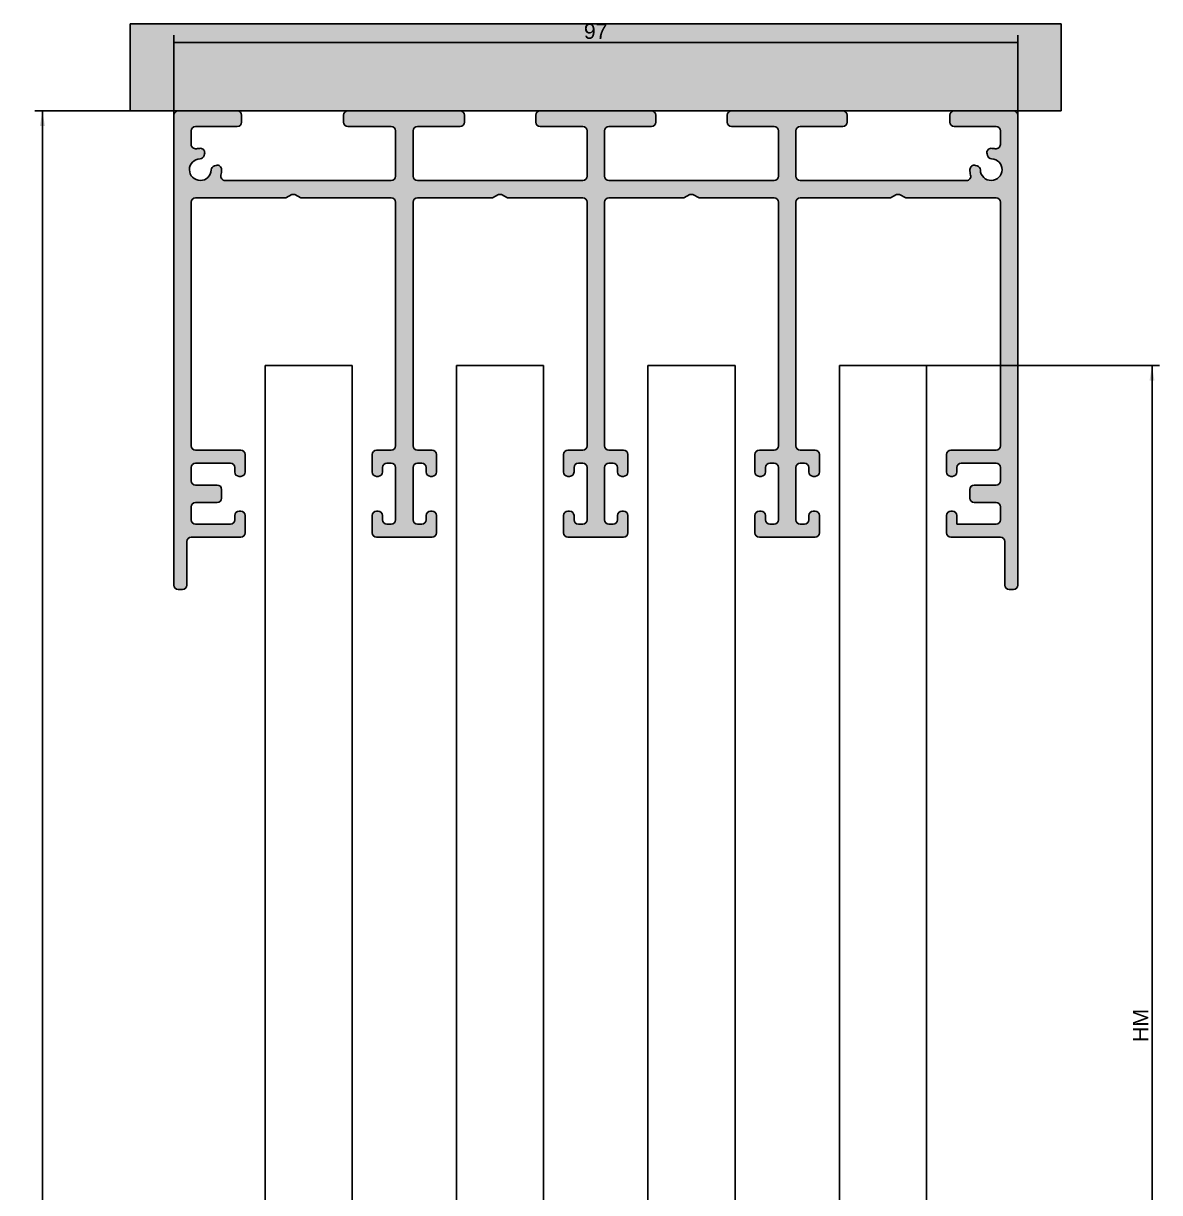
# Model space of a CAD drawing. Header units: millimetres. Extents: x -17 to 488, y 327 to 596.
# Drawn here: x 357.4 to 487.9, y 461 to 595.4 of the extents above; entities that cross this region are included whole.
import ezdxf
from ezdxf.enums import TextEntityAlignment as Align

# ---------------------------------------------------------------- set-up
doc = ezdxf.new("R2010")
doc.units = ezdxf.units.MM
doc.layers.add('Default', color=7, linetype='Continuous')
doc.layers.add('DV3_Default', color=7, linetype='Continuous')
doc.styles.add('SEACAD_Arial', font='arial.ttf')
doc.dimstyles.new('ISO', dxfattribs={"dimtxt": 1.75, "dimasz": 1.75, "dimexe": 0.875, "dimexo": 0, "dimgap": 0.4375, "dimtad": 1, "dimtxsty": 'SEACAD_Arial', "dimblk1": '_SE_FILLED', "dimblk2": '_SE_FILLED', "dimsah": 1, "dimcen": 0.875, "dimadec": 0, "dimazin": 0, "dimtfac": 0.5, "dimtdec": 3, "dimtmove": 0, "dimatfit": 3, "dimfxl": 1, "dimarcsym": 0})

# ---------------------------------------------------------------- blocks, each defined once
blk = doc.blocks.new('SE2')
at = {"layer": 'DV3_Default', "linetype": 'Continuous'}
blk.add_hatch(color=7, dxfattribs=at).paths.add_polyline_path([(369.6439890470309, 585.2962113731642), (476.6439890470309, 585.2962113731642), (476.6439890470309, 595.2962113731642), (369.6439890470309, 595.2962113731639)])
h = blk.add_hatch(color=7, dxfattribs=at)
edge = h.paths.add_edge_path()
edge.add_arc((424.6401562836883, 577.7962113731639), 0.5000000000000004, 180, 270, ccw=False)
edge.add_line((424.1401562836883, 577.7962113731639), (424.1401562836883, 582.996211373164))
edge.add_arc((424.6401562836883, 582.996211373164), 0.4999999999999987, 90, 180, ccw=False)
edge.add_line((424.6401562836883, 583.496211373164), (429.5401562836884, 583.4962113731641))
edge.add_arc((429.5401562836884, 583.996211373164), 0.5000000000000004, 270, 360)
edge.add_line((430.0401562836884, 583.996211373164), (430.0401562836884, 584.7962113731639))
edge.add_arc((429.5401562836884, 584.7962113731639), 0.499999999999997, 0, 90)
edge.add_line((429.5401562836884, 585.2962113731639), (416.7401562836885, 585.2962113731642))
edge.add_arc((416.7401562836883, 584.7962113731639), 0.5000000000000004, 90, 180)
edge.add_line((416.2401562836883, 584.7962113731639), (416.2401562836883, 583.996211373164))
edge.add_arc((416.7401562836883, 583.996211373164), 0.4999999999999996, 180, 270)
edge.add_line((416.7401562836883, 583.4962113731641), (421.6401562836883, 583.4962113731641))
edge.add_arc((421.6401562836883, 582.996211373164), 0.5000000000000004, 0, 90, ccw=False)
edge.add_line((422.1401562836883, 582.996211373164), (422.1401562836883, 577.7962113731639))
edge.add_arc((421.6401562836883, 577.7962113731639), 0.5000000000000004, 270, 360, ccw=False)
edge.add_line((421.6401562836883, 577.2962113731642), (402.6401562836883, 577.2962113731639))
edge.add_arc((402.6401562836883, 577.7962113731639), 0.5000000000000004, 180, 270, ccw=False)
edge.add_line((402.1401562836883, 577.7962113731639), (402.1401562836883, 582.996211373164))
edge.add_arc((402.6401562836883, 582.996211373164), 0.4999999999999987, 90, 180, ccw=False)
edge.add_line((402.6401562836883, 583.496211373164), (407.5401562836884, 583.4962113731641))
edge.add_arc((407.5401562836884, 583.996211373164), 0.5000000000000004, 270, 360)
edge.add_line((408.0401562836884, 583.996211373164), (408.0401562836884, 584.7962113731639))
edge.add_arc((407.5401562836884, 584.7962113731639), 0.4999999999999987, 0, 90)
edge.add_line((407.5401562836884, 585.2962113731639), (394.6401562836883, 585.2962113731642))
edge.add_arc((394.6401562836883, 584.7962113731639), 0.5000000000000004, 90, 180)
edge.add_line((394.1401562836883, 584.7962113731639), (394.1401562836883, 583.996211373164))
edge.add_arc((394.6401562836883, 583.996211373164), 0.499999999999997, 180, 270)
edge.add_line((394.6401562836883, 583.4962113731641), (399.6401562836883, 583.496211373164))
edge.add_arc((399.6401562836883, 582.996211373164), 0.4999999999999727, 0, 90, ccw=False)
edge.add_line((400.1401562836883, 582.996211373164), (400.1401562836883, 577.7962113731639))
edge.add_arc((399.6401562836883, 577.7962113731639), 0.499999999999997, 270, 360, ccw=False)
edge.add_line((399.6401562836883, 577.2962113731642), (380.5470575705683, 577.2962113731639))
edge.add_arc((380.5470575705683, 577.7962113731639), 0.5000000000000004, 165.2716043991144, 270, ccw=False)
edge.add_arc((377.6939890470309, 578.5462113731639), 2.449999999999996, 345.2716043991146, 360.1428344550802)
edge.add_arc((379.6439829876941, 578.5510725846052), 0.4999999999999971, 0.1428344550942778, 104.9999999999945)
edge.add_line((379.5145734651429, 579.0340354977498), (379.3138959036347, 578.9802641072046))
edge.add_arc((379.4433054261859, 578.49730119406), 0.5000000000000022, 105.0000000000007, 178.3984504009703)
edge.add_arc((377.6939890470309, 578.5462113731639), 1.250000000000025, 91.6015495990219, 358.3984504009832, ccw=False)
edge.add_arc((377.6450788679269, 580.2955277523191), 0.4999999999999987, 271.6015495990166, 344.9999999999911)
edge.add_line((378.1280417810714, 580.1661182297678), (378.1818131716166, 580.366795791276))
edge.add_arc((377.6988502584721, 580.4962053138273), 0.5000000000000058, 344.9999999999911, 449.8571655449252)
edge.add_arc((377.6939890470309, 578.5462113731639), 2.450000000000011, 89.85716554492382, 100.7451386598448)
edge.add_arc((377.1439890470309, 581.4444867224017), 0.4999999999999973, 180.0004510560717, 280.74513865984477, ccw=False)
edge.add_line((376.6439890470463, 581.4444827861952), (376.6439890470309, 582.9962113731639))
edge.add_arc((377.1439890470309, 582.996211373164), 0.5000000000000004, 90, 180, ccw=False)
edge.add_line((377.1439890470309, 583.4962113731641), (381.9439890470309, 583.496211373164))
edge.add_arc((381.9439890470309, 583.996211373164), 0.5000000000000004, 270, 360)
edge.add_line((382.4439890470309, 583.996211373164), (382.4439890470309, 584.7962113731639))
edge.add_arc((381.9439890470309, 584.7962113731639), 0.5000000000000004, 1.30276e-11, 90)
edge.add_line((381.9439890470309, 585.2962113731639), (375.1439890470309, 585.2962113731642))
edge.add_arc((375.1439890470309, 584.7962113731639), 0.5000000000000004, 90, 180)
edge.add_line((374.6439890470309, 584.7962113731639), (374.6439890470309, 530.7962113731639))
edge.add_arc((375.1439890470309, 530.7962113731639), 0.5000000000000004, 180, 270)
edge.add_line((375.1439890470309, 530.2962113731639), (375.6439890470309, 530.2962113731639))
edge.add_arc((375.6439890470309, 530.7962113731639), 0.5000000000000004, 270, 360)
edge.add_line((376.1439890470309, 530.7962113731639), (376.1439890470309, 535.7962113731639))
edge.add_arc((376.6439890470309, 535.7962113731639), 0.5000000000000004, 90, 180, ccw=False)
edge.add_line((376.6439890470309, 536.2962113731639), (382.3439890470308, 536.2962113731639))
edge.add_arc((382.3439890470308, 536.7962113731639), 0.5000000000000004, 270, 360)
edge.add_line((382.8439890470308, 536.7962113731639), (382.8439890470308, 538.7962113731639))
edge.add_arc((382.3439890470308, 538.7962113731639), 0.499999999999997, 0, 90)
edge.add_line((382.3439890470308, 539.2962113731639), (382.1439890470309, 539.2962113731639))
edge.add_arc((382.1439890470309, 538.7962113731639), 0.5000000000000004, 90, 180)
edge.add_line((381.6439890470309, 538.7962113731639), (381.6439890470309, 538.2962113731639))
edge.add_arc((381.1439890470309, 538.2962113731639), 0.5000000000000004, 270, 360, ccw=False)
edge.add_line((381.1439890470309, 537.7962113731639), (377.1439890470309, 537.7962113731639))
edge.add_arc((377.1439890470309, 538.2962113731639), 0.4999999999999727, 180, 270, ccw=False)
edge.add_line((376.6439890470309, 538.2962113731639), (376.6439890470309, 539.7962113731639))
edge.add_arc((377.1439890470309, 539.7962113731639), 0.5000000000000004, 90, 180, ccw=False)
edge.add_line((377.1439890470309, 540.2962113731639), (379.6439890470309, 540.2962113731639))
edge.add_arc((379.6439890470309, 540.7962113731639), 0.5000000000000004, 270, 360)
edge.add_line((380.1439890470309, 540.7962113731639), (380.1439890470309, 541.7962113731639))
edge.add_arc((379.6439890470309, 541.7962113731639), 0.5000000000000004, 0, 90)
edge.add_line((379.6439890470309, 542.2962113731639), (377.1439890470309, 542.2962113731639))
edge.add_arc((377.1439890470309, 542.7962113731639), 0.5000000000000004, 180, 270, ccw=False)
edge.add_line((376.6439890470309, 542.7962113731639), (376.6439890470309, 544.2962113731642))
edge.add_arc((377.1439890470309, 544.2962113731639), 0.5000000000000004, 90, 180, ccw=False)
edge.add_line((377.1439890470309, 544.7962113731642), (381.1439890470309, 544.7962113731639))
edge.add_arc((381.1439890470309, 544.2962113731639), 0.5000000000000004, 0, 90, ccw=False)
edge.add_line((381.6439890470309, 544.2962113731639), (381.6439890470309, 543.7962113731639))
edge.add_arc((382.1439890470309, 543.7962113731639), 0.5000000000000004, 180, 270)
edge.add_line((382.1439890470309, 543.2962113731639), (382.3439890470308, 543.2962113731639))
edge.add_arc((382.3439890470308, 543.7962113731639), 0.5000000000000004, 270, 360)
edge.add_line((382.8439890470308, 543.7962113731639), (382.8439890470308, 545.7962113731639))
edge.add_arc((382.3439890470308, 545.7962113731639), 0.5000000000000004, 0, 90)
edge.add_line((382.3439890470308, 546.2962113731639), (377.1439890470309, 546.2962113731639))
edge.add_arc((377.1439890470309, 546.7962113731639), 0.4999999999999727, 180, 270, ccw=False)
edge.add_line((376.6439890470309, 546.7962113731639), (376.6439890470309, 574.7962113731639))
edge.add_arc((377.1439890470309, 574.7962113731639), 0.5000000000000004, 90, 180, ccw=False)
edge.add_line((377.1439890470309, 575.2962113731642), (387.5223359606608, 575.2962113731639))
edge.add_line((387.5223359606608, 575.2962113731639), (388.2151562836884, 575.696211373164))
edge.add_line((388.2151562836884, 575.6962113731639), (388.5551562836885, 575.696211373164))
edge.add_line((388.5551562836883, 575.696211373164), (389.247976606716, 575.2962113731639))
edge.add_line((389.247976606716, 575.2962113731642), (399.6401562836883, 575.2962113731639))
edge.add_arc((399.6401562836883, 574.7962113731639), 0.5000000000000004, 0, 90, ccw=False)
edge.add_line((400.1401562836883, 574.7962113731639), (400.1401562836883, 546.7962113731639))
edge.add_arc((399.6401562836883, 546.7962113731639), 0.5000000000000004, 270, 360, ccw=False)
edge.add_line((399.6401562836883, 546.2962113731639), (397.9401562836883, 546.2962113731639))
edge.add_arc((397.9401562836883, 545.7962113731639), 0.5000000000000004, 90, 180)
edge.add_line((397.4401562836883, 545.7962113731639), (397.4401562836883, 543.7962113731639))
edge.add_arc((397.9401562836883, 543.7962113731639), 0.499999999999997, 180, 270)
edge.add_line((397.9401562836883, 543.2962113731639), (398.1401562836883, 543.2962113731639))
edge.add_arc((398.1401562836883, 543.7962113731639), 0.5000000000000004, 270, 360)
edge.add_line((398.6401562836883, 543.7962113731639), (398.6401562836883, 544.2962113731639))
edge.add_arc((399.1401562836883, 544.2962113731639), 0.499999999999997, 90, 180, ccw=False)
edge.add_line((399.1401562836883, 544.7962113731639), (399.6401562836883, 544.7962113731639))
edge.add_arc((399.6401562836883, 544.2962113731639), 0.5000000000000004, 0, 90, ccw=False)
edge.add_line((400.1401562836883, 544.2962113731639), (400.1401562836883, 538.2962113731639))
edge.add_arc((399.6401562836883, 538.2962113731639), 0.499999999999997, 270, 360, ccw=False)
edge.add_line((399.6401562836883, 537.7962113731642), (399.1401562836883, 537.7962113731639))
edge.add_arc((399.1401562836883, 538.2962113731639), 0.5000000000000004, 180, 270, ccw=False)
edge.add_line((398.6401562836883, 538.2962113731639), (398.6401562836883, 538.7962113731639))
edge.add_arc((398.1401562836883, 538.7962113731639), 0.5000000000000004, 0, 90)
edge.add_line((398.1401562836883, 539.2962113731639), (397.9401562836883, 539.2962113731639))
edge.add_arc((397.9401562836883, 538.7962113731639), 0.5000000000000004, 90, 180)
edge.add_line((397.4401562836883, 538.7962113731639), (397.4401562836883, 536.7962113731639))
edge.add_arc((397.9401562836883, 536.7962113731639), 0.499999999999997, 180, 270)
edge.add_line((397.9401562836883, 536.2962113731639), (404.3401562836884, 536.2962113731639))
edge.add_arc((404.3401562836884, 536.7962113731639), 0.5000000000000004, 270, 360)
edge.add_line((404.8401562836884, 536.7962113731639), (404.8401562836884, 538.7962113731639))
edge.add_arc((404.3401562836884, 538.7962113731639), 0.4999999999999987, 0, 90)
edge.add_line((404.3401562836884, 539.2962113731639), (404.1401562836883, 539.2962113731639))
edge.add_arc((404.1401562836883, 538.7962113731639), 0.5000000000000004, 90, 180)
edge.add_line((403.6401562836883, 538.7962113731639), (403.6401562836883, 538.2962113731639))
edge.add_arc((403.1401562836883, 538.2962113731639), 0.5000000000000004, 270, 360, ccw=False)
edge.add_line((403.1401562836883, 537.7962113731639), (402.6401562836883, 537.7962113731639))
edge.add_arc((402.6401562836883, 538.2962113731639), 0.5000000000000004, 180, 270, ccw=False)
edge.add_line((402.1401562836883, 538.2962113731639), (402.1401562836883, 544.2962113731639))
edge.add_arc((402.6401562836883, 544.2962113731639), 0.5000000000000004, 90, 180, ccw=False)
edge.add_line((402.6401562836883, 544.7962113731642), (403.1401562836883, 544.7962113731639))
edge.add_arc((403.1401562836883, 544.2962113731639), 0.5000000000000004, 0, 90, ccw=False)
edge.add_line((403.6401562836883, 544.2962113731639), (403.6401562836883, 543.7962113731639))
edge.add_arc((404.1401562836883, 543.7962113731639), 0.4999999999999987, 180, 270)
edge.add_line((404.1401562836883, 543.2962113731639), (404.3401562836884, 543.2962113731639))
edge.add_arc((404.3401562836884, 543.7962113731639), 0.5000000000000004, 270, 360)
edge.add_line((404.8401562836884, 543.7962113731639), (404.8401562836884, 545.7962113731639))
edge.add_arc((404.3401562836884, 545.7962113731639), 0.4999999999999987, 0, 90)
edge.add_line((404.3401562836884, 546.2962113731639), (402.6401562836883, 546.2962113731639))
edge.add_arc((402.6401562836883, 546.7962113731639), 0.5000000000000004, 180, 270, ccw=False)
edge.add_line((402.1401562836883, 546.7962113731639), (402.1401562836883, 574.7962113731639))
edge.add_arc((402.6401562836883, 574.7962113731639), 0.5000000000000004, 90, 180, ccw=False)
edge.add_line((402.6401562836883, 575.2962113731642), (411.274130879904, 575.2962113731639))
edge.add_line((411.274130879904, 575.2962113731639), (411.9669512029315, 575.6962113731641))
edge.add_line((411.9669512029315, 575.696211373164), (412.3133613644452, 575.696211373164))
edge.add_line((412.3133613644454, 575.696211373164), (413.0061816874729, 575.2962113731639))
edge.add_line((413.0061816874729, 575.2962113731642), (421.6401562836883, 575.2962113731639))
edge.add_arc((421.6401562836883, 574.7962113731639), 0.5000000000000004, 0, 90, ccw=False)
edge.add_line((422.1401562836883, 574.7962113731639), (422.1401562836883, 546.7962113731639))
edge.add_arc((421.6401562836883, 546.7962113731639), 0.5000000000000004, 270, 360, ccw=False)
edge.add_line((421.6401562836883, 546.2962113731639), (419.9401562836885, 546.2962113731639))
edge.add_arc((419.9401562836885, 545.7962113731639), 0.4999999999999727, 90, 180)
edge.add_line((419.4401562836885, 545.7962113731639), (419.4401562836885, 543.7962113731639))
edge.add_arc((419.9401562836885, 543.7962113731639), 0.4999999999999987, 180, 270)
edge.add_line((419.9401562836885, 543.2962113731639), (420.1401562836883, 543.2962113731639))
edge.add_arc((420.1401562836883, 543.7962113731639), 0.4999999999999727, 270, 360)
edge.add_line((420.6401562836883, 543.7962113731639), (420.6401562836883, 544.2962113731639))
edge.add_arc((421.1401562836883, 544.2962113731639), 0.499999999999997, 90, 180, ccw=False)
edge.add_line((421.1401562836883, 544.7962113731639), (421.6401562836883, 544.7962113731639))
edge.add_arc((421.6401562836883, 544.2962113731639), 0.5000000000000004, 0, 90, ccw=False)
edge.add_line((422.1401562836883, 544.2962113731639), (422.1401562836883, 538.2962113731639))
edge.add_arc((421.6401562836883, 538.2962113731639), 0.5000000000000004, 270, 360, ccw=False)
edge.add_line((421.6401562836883, 537.7962113731639), (421.1401562836883, 537.7962113731639))
edge.add_arc((421.1401562836883, 538.2962113731639), 0.4999999999999727, 180, 270, ccw=False)
edge.add_line((420.6401562836883, 538.2962113731639), (420.6401562836883, 538.7962113731639))
edge.add_arc((420.1401562836883, 538.7962113731639), 0.499999999999997, 0, 90)
edge.add_line((420.1401562836883, 539.2962113731639), (419.9401562836885, 539.2962113731639))
edge.add_arc((419.9401562836885, 538.7962113731639), 0.5000000000000004, 90, 180)
edge.add_line((419.4401562836885, 538.7962113731639), (419.4401562836885, 536.7962113731639))
edge.add_arc((419.9401562836885, 536.7962113731639), 0.4999999999999987, 180, 270)
edge.add_line((419.9401562836885, 536.2962113731639), (426.3401562836885, 536.2962113731639))
edge.add_arc((426.3401562836884, 536.7962113731639), 0.5000000000000004, 270, 360)
edge.add_line((426.8401562836884, 536.7962113731639), (426.8401562836884, 538.7962113731639))
edge.add_arc((426.3401562836884, 538.7962113731639), 0.5000000000000004, 0, 90)
edge.add_line((426.3401562836884, 539.2962113731639), (426.1401562836883, 539.2962113731639))
edge.add_arc((426.1401562836883, 538.7962113731639), 0.5000000000000004, 90, 180)
edge.add_line((425.6401562836883, 538.7962113731639), (425.6401562836883, 538.2962113731639))
edge.add_arc((425.1401562836883, 538.2962113731639), 0.4999999999999987, 270, 360, ccw=False)
edge.add_line((425.1401562836883, 537.7962113731642), (424.6401562836883, 537.7962113731639))
edge.add_arc((424.6401562836883, 538.2962113731639), 0.5000000000000004, 180, 270, ccw=False)
edge.add_line((424.1401562836883, 538.2962113731639), (424.1401562836883, 544.2962113731639))
edge.add_arc((424.6401562836883, 544.2962113731639), 0.4999999999999987, 90, 180, ccw=False)
edge.add_line((424.6401562836883, 544.7962113731639), (425.1401562836883, 544.7962113731639))
edge.add_arc((425.1401562836883, 544.2962113731639), 0.5000000000000004, 0, 90, ccw=False)
edge.add_line((425.6401562836883, 544.2962113731639), (425.6401562836883, 543.7962113731639))
edge.add_arc((426.1401562836883, 543.7962113731639), 0.4999999999999987, 180, 270)
edge.add_line((426.1401562836883, 543.2962113731639), (426.3401562836884, 543.2962113731639))
edge.add_arc((426.3401562836884, 543.7962113731639), 0.5000000000000004, 270, 360)
edge.add_line((426.8401562836884, 543.7962113731639), (426.8401562836884, 545.7962113731639))
edge.add_arc((426.3401562836884, 545.7962113731639), 0.499999999999997, 0, 90)
edge.add_line((426.3401562836884, 546.2962113731639), (424.6401562836883, 546.2962113731639))
edge.add_arc((424.6401562836883, 546.7962113731639), 0.5000000000000004, 180, 270, ccw=False)
edge.add_line((424.1401562836883, 546.7962113731639), (424.1401562836883, 574.7962113731639))
edge.add_arc((424.6401562836883, 574.7962113731639), 0.4999999999999987, 90, 180, ccw=False)
edge.add_line((424.6401562836883, 575.2962113731639), (433.2741308799041, 575.2962113731639))
edge.add_line((433.2741308799041, 575.2962113731639), (433.9669512029317, 575.6962113731641))
edge.add_line((433.9669512029317, 575.696211373164), (434.3133613644454, 575.696211373164))
edge.add_line((434.3133613644454, 575.696211373164), (435.006181687473, 575.2962113731639))
edge.add_line((435.006181687473, 575.2962113731642), (443.6401562836887, 575.2962113731642))
edge.add_arc((443.6401562836887, 574.7962113731639), 0.5000000000000004, 0, 90, ccw=False)
edge.add_line((444.1401562836887, 574.7962113731639), (444.1401562836887, 546.7962113731639))
edge.add_arc((443.6401562836887, 546.7962113731639), 0.5000000000000004, 270, 360, ccw=False)
edge.add_line((443.6401562836887, 546.2962113731639), (441.9401562836887, 546.2962113731639))
edge.add_arc((441.9401562836887, 545.7962113731639), 0.5000000000000004, 90, 180)
edge.add_line((441.4401562836887, 545.7962113731639), (441.4401562836887, 543.7962113731639))
edge.add_arc((441.9401562836887, 543.7962113731639), 0.5000000000000004, 180, 270)
edge.add_line((441.9401562836887, 543.2962113731639), (442.1401562836888, 543.2962113731639))
edge.add_arc((442.1401562836887, 543.7962113731639), 0.5000000000000004, 270, 360)
edge.add_line((442.6401562836887, 543.7962113731639), (442.6401562836887, 544.2962113731639))
edge.add_arc((443.1401562836887, 544.2962113731639), 0.4999999999999935, 90, 180, ccw=False)
edge.add_line((443.1401562836887, 544.7962113731639), (443.6401562836887, 544.7962113731639))
edge.add_arc((443.6401562836887, 544.2962113731639), 0.5000000000000004, 0, 90, ccw=False)
edge.add_line((444.1401562836887, 544.2962113731639), (444.1401562836887, 538.2962113731639))
edge.add_arc((443.6401562836887, 538.2962113731639), 0.5000000000000004, 270, 360, ccw=False)
edge.add_line((443.6401562836887, 537.7962113731639), (443.1401562836887, 537.7962113731639))
edge.add_arc((443.1401562836887, 538.2962113731639), 0.5000000000000004, 180, 270, ccw=False)
edge.add_line((442.6401562836887, 538.2962113731639), (442.6401562836887, 538.7962113731639))
edge.add_arc((442.1401562836887, 538.7962113731639), 0.4999999999999935, 0, 90)
edge.add_line((442.1401562836887, 539.2962113731639), (441.9401562836887, 539.2962113731639))
edge.add_arc((441.9401562836887, 538.7962113731639), 0.5000000000000004, 90, 180)
edge.add_line((441.4401562836887, 538.7962113731639), (441.4401562836887, 536.7962113731639))
edge.add_arc((441.9401562836887, 536.7962113731639), 0.499999999999997, 180, 270)
edge.add_line((441.9401562836887, 536.2962113731639), (448.3401562836888, 536.2962113731639))
edge.add_arc((448.3401562836887, 536.7962113731639), 0.5000000000000004, 270, 360)
edge.add_line((448.8401562836887, 536.7962113731639), (448.8401562836887, 538.7962113731639))
edge.add_arc((448.3401562836887, 538.7962113731639), 0.5000000000000004, 0, 90)
edge.add_line((448.3401562836887, 539.2962113731639), (448.1401562836887, 539.2962113731639))
edge.add_arc((448.1401562836887, 538.7962113731639), 0.5000000000000004, 90, 180)
edge.add_line((447.6401562836887, 538.7962113731639), (447.6401562836887, 538.2962113731639))
edge.add_arc((447.1401562836887, 538.2962113731639), 0.5000000000000004, 270, 360, ccw=False)
edge.add_line((447.1401562836887, 537.7962113731639), (446.6401562836887, 537.7962113731639))
edge.add_arc((446.6401562836887, 538.2962113731639), 0.5000000000000004, 180, 270, ccw=False)
edge.add_line((446.1401562836887, 538.2962113731639), (446.1401562836887, 544.2962113731639))
edge.add_arc((446.6401562836887, 544.2962113731639), 0.5000000000000004, 90, 180, ccw=False)
edge.add_line((446.6401562836887, 544.7962113731642), (447.1401562836887, 544.7962113731639))
edge.add_arc((447.1401562836887, 544.2962113731639), 0.5000000000000004, 0, 90, ccw=False)
edge.add_line((447.6401562836887, 544.2962113731639), (447.6401562836887, 543.7962113731639))
edge.add_arc((448.1401562836887, 543.7962113731639), 0.5000000000000004, 180, 270)
edge.add_line((448.1401562836887, 543.2962113731639), (448.3401562836887, 543.2962113731639))
edge.add_arc((448.3401562836887, 543.7962113731639), 0.5000000000000004, 270, 360)
edge.add_line((448.8401562836887, 543.7962113731639), (448.8401562836887, 545.7962113731639))
edge.add_arc((448.3401562836887, 545.7962113731639), 0.5000000000000004, 0, 90)
edge.add_line((448.3401562836887, 546.2962113731639), (446.6401562836887, 546.2962113731639))
edge.add_arc((446.6401562836887, 546.7962113731639), 0.5000000000000004, 180, 270, ccw=False)
edge.add_line((446.1401562836887, 546.7962113731639), (446.1401562836887, 574.7962113731639))
edge.add_arc((446.6401562836887, 574.7962113731639), 0.5000000000000004, 90, 180, ccw=False)
edge.add_line((446.6401562836887, 575.2962113731642), (457.0260472615753, 575.2962113731642))
edge.add_line((457.0260472615753, 575.2962113731642), (457.7188675846029, 575.6962113731643))
edge.add_line((457.7188675846029, 575.6962113731641), (458.0652777461166, 575.696211373164))
edge.add_line((458.0652777461166, 575.696211373164), (458.7580980691442, 575.2962113731639))
edge.add_line((458.7580980691442, 575.2962113731639), (469.1439890470309, 575.2962113731642))
edge.add_arc((469.1439890470309, 574.7962113731639), 0.5000000000000004, 0, 90, ccw=False)
edge.add_line((469.6439890470309, 574.7962113731639), (469.6439890470309, 546.7962113731639))
edge.add_arc((469.1439890470309, 546.7962113731639), 0.5000000000000004, 270, 360, ccw=False)
edge.add_line((469.1439890470309, 546.2962113731639), (463.9439890470309, 546.2962113731639))
edge.add_arc((463.9439890470309, 545.7962113731639), 0.5000000000000004, 90, 180)
edge.add_line((463.4439890470309, 545.7962113731639), (463.4439890470309, 543.7962113731639))
edge.add_arc((463.9439890470309, 543.7962113731639), 0.5000000000000004, 180, 270)
edge.add_line((463.9439890470309, 543.2962113731639), (464.1439890470309, 543.2962113731639))
edge.add_arc((464.1439890470309, 543.7962113731639), 0.5000000000000004, 270, 360)
edge.add_line((464.6439890470309, 543.7962113731639), (464.6439890470309, 544.2962113731639))
edge.add_arc((465.1439890470309, 544.2962113731639), 0.5000000000000004, 90, 180, ccw=False)
edge.add_line((465.1439890470309, 544.7962113731642), (469.1439890470309, 544.7962113731639))
edge.add_arc((469.1439890470309, 544.2962113731639), 0.5000000000000004, 0, 90, ccw=False)
edge.add_line((469.6439890470309, 544.2962113731639), (469.6439890470309, 542.7962113731639))
edge.add_arc((469.1439890470309, 542.7962113731639), 0.5000000000000004, 270, 360, ccw=False)
edge.add_line((469.1439890470309, 542.2962113731639), (466.6439890470309, 542.2962113731639))
edge.add_arc((466.6439890470309, 541.7962113731639), 0.5000000000000004, 90, 180)
edge.add_line((466.1439890470309, 541.7962113731639), (466.1439890470309, 540.7962113731639))
edge.add_arc((466.6439890470309, 540.7962113731639), 0.5000000000000004, 180, 270)
edge.add_line((466.6439890470309, 540.2962113731639), (469.1439890470309, 540.2962113731639))
edge.add_arc((469.1439890470309, 539.7962113731639), 0.5000000000000004, 0, 90, ccw=False)
edge.add_line((469.6439890470309, 539.7962113731639), (469.6439890470309, 538.2962113731639))
edge.add_arc((469.1439890470309, 538.2962113731639), 0.5000000000000004, 270, 360, ccw=False)
edge.add_line((469.1439890470309, 537.7962113731639), (464.6439890470309, 537.7962113731639))
edge.add_line((464.6439890470309, 537.7962113731639), (464.6439890470309, 538.7962113731639))
edge.add_arc((464.1439890470309, 538.7962113731642), 0.5000000000000004, 0, 90)
edge.add_line((464.1439890470309, 539.2962113731639), (463.9439890470309, 539.2962113731639))
edge.add_arc((463.9439890470309, 538.7962113731642), 0.4999999999999727, 90, 180.000000000013)
edge.add_line((463.4439890470309, 538.7962113731639), (463.4439890470309, 536.7962113731639))
edge.add_arc((463.9439890470309, 536.7962113731639), 0.5000000000000004, 180, 270)
edge.add_line((463.9439890470309, 536.2962113731639), (469.6439890470309, 536.2962113731639))
edge.add_arc((469.6439890470309, 535.7962113731642), 0.4999999999999727, 0, 90, ccw=False)
edge.add_line((470.1439890470308, 535.7962113731642), (470.1439890470309, 530.7962113731642))
edge.add_arc((470.6439890470309, 530.7962113731642), 0.5000000000000004, 180, 270)
edge.add_line((470.6439890470309, 530.2962113731642), (471.1439890470309, 530.2962113731639))
edge.add_arc((471.1439890470309, 530.7962113731642), 0.5000000000000004, 270, 360)
edge.add_line((471.6439890470309, 530.7962113731642), (471.6439890470309, 584.7962113731642))
edge.add_arc((471.1439890470309, 584.7962113731639), 0.5000000000000004, 0, 90)
edge.add_line((471.1439890470309, 585.2962113731642), (464.3439890470308, 585.2962113731642))
edge.add_arc((464.3439890470308, 584.7962113731639), 0.5000000000000004, 90, 180)
edge.add_line((463.8439890470308, 584.7962113731639), (463.8439890470308, 583.996211373164))
edge.add_arc((464.3439890470308, 583.996211373164), 0.5000000000000004, 180, 270)
edge.add_line((464.3439890470308, 583.4962113731641), (469.1439890470309, 583.4962113731641))
edge.add_arc((469.1439890470309, 582.996211373164), 0.5000000000000004, 0, 90, ccw=False)
edge.add_line((469.6439890470309, 582.996211373164), (469.6439890470309, 581.4444827861952))
edge.add_arc((469.1439890470309, 581.444486722402), 0.5000000000154942, 259.2548613401543, 359.99954894392835, ccw=False)
edge.add_arc((468.5939890470308, 578.5462113731639), 2.45000000000001, 79.25486134015657, 90.14283445507488)
edge.add_arc((468.5891278355896, 580.4962053138273), 0.4999999999999901, 90.14283445506823, 195.000000000007)
edge.add_line((468.106164922445, 580.366795791276), (468.1599363129902, 580.1661182297678))
edge.add_arc((468.6428992261348, 580.2955277523191), 0.5000000000000058, 195.000000000007, 268.3984504009834)
edge.add_arc((468.5939890470308, 578.5462113731639), 1.249999999999997, -178.39845040097782, 88.3984504009781, ccw=False)
edge.add_arc((466.8446726678759, 578.4973011940601), 0.4999999999999985, 1.601549599016914, 75.00000000000556)
edge.add_line((466.9740821904271, 578.9802641072048), (466.7734046289189, 579.0340354977499))
edge.add_arc((466.6439951063676, 578.5510725846052), 0.5000000000000022, 74.99999999999926, 179.8571655449188)
edge.add_arc((468.5939890470308, 578.5462113731639), 2.449999999999997, 179.8571655449225, 194.7283956008888)
edge.add_arc((465.7409205234935, 577.7962113731639), 0.5000000000000053, -90, 14.728395600884028, ccw=False)
edge.add_line((465.7409205234935, 577.2962113731639), (446.6401562836887, 577.2962113731642))
edge.add_arc((446.6401562836887, 577.7962113731639), 0.5000000000000004, 180, 270, ccw=False)
edge.add_line((446.1401562836887, 577.7962113731639), (446.1401562836887, 582.996211373164))
edge.add_arc((446.6401562836887, 582.996211373164), 0.5000000000000004, 90, 180, ccw=False)
edge.add_line((446.6401562836887, 583.4962113731641), (451.5401562836886, 583.4962113731641))
edge.add_arc((451.5401562836886, 583.996211373164), 0.5000000000000004, 270, 360)
edge.add_line((452.0401562836886, 583.996211373164), (452.0401562836886, 584.7962113731639))
edge.add_arc((451.5401562836886, 584.7962113731639), 0.5000000000000004, 0, 90)
edge.add_line((451.5401562836886, 585.2962113731642), (438.7401562836886, 585.2962113731642))
edge.add_arc((438.7401562836886, 584.7962113731639), 0.4999999999999727, 90, 180)
edge.add_line((438.2401562836886, 584.7962113731639), (438.2401562836886, 583.996211373164))
edge.add_arc((438.7401562836886, 583.996211373164), 0.5000000000000004, 180, 270)
edge.add_line((438.7401562836886, 583.4962113731641), (443.6401562836887, 583.4962113731641))
edge.add_arc((443.6401562836887, 582.996211373164), 0.4999999999999727, 0, 90, ccw=False)
edge.add_line((444.1401562836887, 582.996211373164), (444.1401562836887, 577.7962113731639))
edge.add_arc((443.6401562836887, 577.7962113731639), 0.5000000000000004, 270, 360, ccw=False)
edge.add_line((443.6401562836887, 577.2962113731642), (424.6401562836883, 577.2962113731642))
at = {"layer": 'DV3_Default', "color": 7, "linetype": 'Continuous'}
for p, q in [((369.643989047, 595.2962113732), (476.643989047, 595.2962113732)), ((369.643989047, 585.2962113732), (369.643989047, 595.2962113732)), ((476.643989047, 595.2962113732), (476.643989047, 585.2962113732)), ((369.643989047, 585.2962113732), (476.643989047, 585.2962113732)), ((374.643989047, 530.7962113732), (374.643989047, 584.7962113732)), ((375.143989047, 585.2962113732), (381.9439890469999, 585.2962113732)), ((382.4439890469999, 583.9962113732), (382.4439890469999, 584.7962113732)), ((394.1401562837, 584.7962113732), (394.1401562837, 583.9962113732)), ((408.0401562837, 583.9962113732), (408.0401562837, 584.7962113732)), ((416.2401562837, 584.7962113732), (416.2401562837, 583.9962113732)), ((416.7401562837, 585.2962113732), (429.5401562837, 585.2962113732)), ((430.0401562837, 583.9962113732), (430.0401562837, 584.7962113732)), ((438.2401562837, 584.7962113732), (438.2401562837, 583.9962113732)), ((438.7401562837, 585.2962113732), (451.5401562837, 585.2962113732)), ((452.0401562837, 583.9962113732), (452.0401562837, 584.7962113732)), ((463.843989047, 584.7962113732), (463.843989047, 583.9962113732)), ((464.343989047, 585.2962113732), (471.143989047, 585.2962113732)), ((471.643989047, 584.7962113732), (471.643989047, 530.7962113732)), ((377.143989047, 583.4962113732), (381.9439890469999, 583.4962113732)), ((394.6401562837, 583.4962113732), (399.6401562837, 583.4962113732)), ((402.6401562837, 583.4962113732), (407.5401562837, 583.4962113732)), ((416.7401562837, 583.4962113732), (421.6401562837, 583.4962113732)), ((424.6401562837, 583.4962113732), (429.5401562837, 583.4962113732)), ((438.7401562837, 583.4962113732), (443.6401562837, 583.4962113732)), ((446.6401562837, 583.4962113732), (451.5401562837, 583.4962113732)), ((464.343989047, 583.4962113732), (469.143989047, 583.4962113732)), ((376.643989047, 581.4444827862001), (376.643989047, 582.9962113732)), ((400.1401562837, 582.9962113732), (400.1401562837, 577.7962113732)), ((402.1401562837, 577.7962113732), (402.1401562837, 582.9962113732)), ((422.1401562837, 582.9962113732), (422.1401562837, 577.7962113732)), ((424.1401562837, 577.7962113732), (424.1401562837, 582.9962113732)), ((444.1401562837, 582.9962113732), (444.1401562837, 577.7962113732)), ((446.1401562837, 577.7962113732), (446.1401562837, 582.9962113732)), ((469.643989047, 582.9962113732), (469.643989047, 581.4444827862001)), ((378.1818131716, 580.3667957913), (378.1280417811, 580.1661182298001)), ((468.159936313, 580.1661182298001), (468.1061649224, 580.3667957913)), ((379.5145734651, 579.0340354977), (379.3138959036, 578.9802641072)), ((466.9740821904, 578.9802641072), (466.7734046289, 579.0340354977)), ((380.5470575706, 577.2962113732), (399.6401562837, 577.2962113732)), ((402.6401562837, 577.2962113732), (421.6401562837, 577.2962113732)), ((424.6401562837, 577.2962113732), (443.6401562837, 577.2962113732)), ((446.6401562837, 577.2962113732), (465.7409205235, 577.2962113732)), ((387.5223359607, 575.2962113732), (377.143989047, 575.2962113732)), ((387.5223359607, 575.2962113732), (388.2151562837, 575.6962113732)), ((388.5551562837, 575.6962113732), (388.2151562837, 575.6962113732)), ((388.5551562837, 575.6962113732), (389.2479766067, 575.2962113732)), ((399.6401562837, 575.2962113732), (389.2479766067, 575.2962113732)), ((411.2741308799, 575.2962113732), (402.6401562837, 575.2962113732)), ((411.2741308799, 575.2962113732), (411.9669512029, 575.6962113732)), ((411.9669512029, 575.6962113732), (412.3133613644, 575.6962113732)), ((412.3133613644, 575.6962113732), (413.0061816875, 575.2962113732)), ((421.6401562837, 575.2962113732), (413.0061816875, 575.2962113732)), ((433.2741308799, 575.2962113732), (424.6401562837, 575.2962113732)), ((433.2741308799, 575.2962113732), (433.9669512029, 575.6962113732)), ((433.9669512029, 575.6962113732), (434.3133613644, 575.6962113732)), ((434.3133613644, 575.6962113732), (435.0061816875, 575.2962113732)), ((443.6401562837, 575.2962113732), (435.0061816875, 575.2962113732)), ((457.0260472616, 575.2962113732), (446.6401562837, 575.2962113732)), ((457.0260472616, 575.2962113732), (457.7188675846, 575.6962113732)), ((457.7188675846, 575.6962113732), (458.0652777461, 575.6962113732)), ((458.0652777461, 575.6962113732), (458.7580980691, 575.2962113732)), ((469.143989047, 575.2962113732), (458.7580980691, 575.2962113732)), ((376.643989047, 546.7962113732), (376.643989047, 574.7962113732)), ((400.1401562837, 574.7962113732), (400.1401562837, 546.7962113732)), ((402.1401562837, 546.7962113732), (402.1401562837, 574.7962113732)), ((422.1401562837, 574.7962113732), (422.1401562837, 546.7962113732)), ((424.1401562837, 546.7962113732), (424.1401562837, 574.7962113732)), ((444.1401562837, 574.7962113732), (444.1401562837, 546.7962113732)), ((446.1401562837, 546.7962113732), (446.1401562837, 574.7962113732)), ((469.643989047, 574.7962113732), (469.643989047, 546.7962113732)), ((385.1439890466, 556.0288144046), (385.1439890466, 426.5288144046)), ((395.1439890466, 556.0288144046), (385.1439890466, 556.0288144046)), ((395.1439890466, 556.0288144046), (395.1439890466, 426.5288144046)), ((407.1439890474, 426.5288144041), (407.1439890474, 556.0288144042)), ((407.1439890474, 556.0288144042), (417.1439890474, 556.0288144042)), ((417.1439890474, 426.5288144041), (417.1439890474, 556.0288144042)), ((429.1439890474, 426.5288144041), (429.1439890474, 556.0288144042)), ((429.1439890474, 556.0288144042), (439.1439890474, 556.0288144042)), ((439.1439890474, 426.5288144041), (439.1439890474, 556.0288144042)), ((451.1439890474, 426.5262113732), (451.1439890474, 556.0262113732)), ((451.1439890474, 556.0262113732), (461.1439890474, 556.0262113732)), ((461.1439890474, 426.5262113732), (461.1439890474, 556.0262113732)), ((377.143989047, 546.2962113732), (382.343989047, 546.2962113732)), ((382.843989047, 545.7962113732), (382.843989047, 543.7962113732)), ((397.4401562837, 545.7962113732), (397.4401562837, 543.7962113732)), ((399.6401562837, 546.2962113732), (397.9401562837, 546.2962113732)), ((404.3401562837, 546.2962113732), (402.6401562837, 546.2962113732)), ((404.8401562837, 543.7962113732), (404.8401562837, 545.7962113732)), ((419.4401562837, 543.7962113732), (419.4401562837, 545.7962113732)), ((419.9401562837, 546.2962113732), (421.6401562837, 546.2962113732)), ((426.3401562837, 546.2962113732), (424.6401562837, 546.2962113732)), ((426.8401562837, 543.7962113732), (426.8401562837, 545.7962113732)), ((441.4401562837, 543.7962113732), (441.4401562837, 545.7962113732)), ((441.9401562837, 546.2962113732), (443.6401562837, 546.2962113732)), ((448.3401562837, 546.2962113732), (446.6401562837, 546.2962113732)), ((448.8401562837, 543.7962113732), (448.8401562837, 545.7962113732)), ((463.4439890469999, 543.7962113732), (463.4439890469999, 545.7962113732)), ((463.9439890469999, 546.2962113732), (469.143989047, 546.2962113732)), ((376.643989047, 542.7962113732), (376.643989047, 544.2962113732)), ((381.143989047, 544.7962113732), (377.143989047, 544.7962113732)), ((381.643989047, 543.7962113732), (381.643989047, 544.2962113732)), ((398.6401562837, 543.7962113732), (398.6401562837, 544.2962113732)), ((399.1401562837, 544.7962113732), (399.6401562837, 544.7962113732)), ((400.1401562837, 544.2962113732), (400.1401562837, 538.2962113732)), ((402.1401562837, 538.2962113732), (402.1401562837, 544.2962113732)), ((402.6401562837, 544.7962113732), (403.1401562837, 544.7962113732)), ((403.6401562837, 544.2962113732), (403.6401562837, 543.7962113732)), ((420.6401562837, 544.2962113732), (420.6401562837, 543.7962113732)), ((421.6401562837, 544.7962113732), (421.1401562837, 544.7962113732)), ((422.1401562837, 544.2962113732), (422.1401562837, 538.2962113732)), ((424.1401562837, 538.2962113732), (424.1401562837, 544.2962113732)), ((424.6401562837, 544.7962113732), (425.1401562837, 544.7962113732)), ((425.6401562837, 544.2962113732), (425.6401562837, 543.7962113732)), ((442.6401562837, 544.2962113732), (442.6401562837, 543.7962113732)), ((443.6401562837, 544.7962113732), (443.1401562837, 544.7962113732)), ((444.1401562837, 544.2962113732), (444.1401562837, 538.2962113732)), ((446.1401562837, 538.2962113732), (446.1401562837, 544.2962113732)), ((446.6401562837, 544.7962113732), (447.1401562837, 544.7962113732)), ((447.6401562837, 544.2962113732), (447.6401562837, 543.7962113732)), ((464.643989047, 544.2962113732), (464.643989047, 543.7962113732)), ((469.143989047, 544.7962113732), (465.143989047, 544.7962113732)), ((469.643989047, 544.2962113732), (469.643989047, 542.7962113732)), ((382.343989047, 543.2962113732), (382.143989047, 543.2962113732)), ((397.9401562837, 543.2962113732), (398.1401562837, 543.2962113732)), ((404.1401562837, 543.2962113732), (404.3401562837, 543.2962113732)), ((420.1401562837, 543.2962113732), (419.9401562837, 543.2962113732)), ((426.1401562837, 543.2962113732), (426.3401562837, 543.2962113732)), ((442.1401562837, 543.2962113732), (441.9401562837, 543.2962113732)), ((448.1401562837, 543.2962113732), (448.3401562837, 543.2962113732)), ((464.143989047, 543.2962113732), (463.9439890469999, 543.2962113732)), ((377.143989047, 542.2962113732), (379.643989047, 542.2962113732)), ((380.143989047, 541.7962113732), (380.143989047, 540.7962113732)), ((466.143989047, 541.7962113732), (466.143989047, 540.7962113732)), ((469.143989047, 542.2962113732), (466.643989047, 542.2962113732)), ((379.643989047, 540.2962113732), (377.143989047, 540.2962113732)), ((466.643989047, 540.2962113732), (469.143989047, 540.2962113732)), ((376.643989047, 538.2962113732), (376.643989047, 539.7962113732)), ((382.143989047, 539.2962113732), (382.343989047, 539.2962113732)), ((397.9401562837, 539.2962113732), (398.1401562837, 539.2962113732)), ((404.3401562837, 539.2962113732), (404.1401562837, 539.2962113732)), ((419.9401562837, 539.2962113732), (420.1401562837, 539.2962113732)), ((426.3401562837, 539.2962113732), (426.1401562837, 539.2962113732)), ((441.9401562837, 539.2962113732), (442.1401562837, 539.2962113732)), ((448.3401562837, 539.2962113732), (448.1401562837, 539.2962113732)), ((463.9439890469999, 539.2962113732), (464.143989047, 539.2962113732)), ((469.643989047, 539.7962113732), (469.643989047, 538.2962113732)), ((377.143989047, 537.7962113732), (381.143989047, 537.7962113732)), ((381.643989047, 538.2962113732), (381.643989047, 538.7962113732)), ((382.843989047, 538.7962113732), (382.843989047, 536.7962113732)), ((397.4401562837, 536.7962113732), (397.4401562837, 538.7962113732)), ((398.6401562837, 538.7962113732), (398.6401562837, 538.2962113732)), ((399.1401562837, 537.7962113732), (399.6401562837, 537.7962113732)), ((403.1401562837, 537.7962113732), (402.6401562837, 537.7962113732)), ((403.6401562837, 538.7962113732), (403.6401562837, 538.2962113732)), ((404.8401562837, 536.7962113732), (404.8401562837, 538.7962113732)), ((419.4401562837, 536.7962113732), (419.4401562837, 538.7962113732)), ((420.6401562837, 538.7962113732), (420.6401562837, 538.2962113732)), ((421.1401562837, 537.7962113732), (421.6401562837, 537.7962113732)), ((425.1401562837, 537.7962113732), (424.6401562837, 537.7962113732)), ((425.6401562837, 538.7962113732), (425.6401562837, 538.2962113732)), ((426.8401562837, 536.7962113732), (426.8401562837, 538.7962113732)), ((441.4401562837, 536.7962113732), (441.4401562837, 538.7962113732)), ((442.6401562837, 538.7962113732), (442.6401562837, 538.2962113732)), ((443.1401562837, 537.7962113732), (443.6401562837, 537.7962113732)), ((447.1401562837, 537.7962113732), (446.6401562837, 537.7962113732)), ((447.6401562837, 538.7962113732), (447.6401562837, 538.2962113732)), ((448.8401562837, 536.7962113732), (448.8401562837, 538.7962113732)), ((463.4439890469999, 538.7962113732), (463.4439890469999, 536.7962113732)), ((464.643989047, 538.7962113732), (464.643989047, 537.7962113732)), ((469.143989047, 537.7962113732), (464.643989047, 537.7962113732)), ((382.343989047, 536.2962113732), (376.643989047, 536.2962113732)), ((404.3401562837, 536.2962113732), (397.9401562837, 536.2962113732)), ((426.3401562837, 536.2962113732), (419.9401562837, 536.2962113732)), ((448.3401562837, 536.2962113732), (441.9401562837, 536.2962113732)), ((463.9439890469999, 536.2962113732), (469.643989047, 536.2962113732)), ((376.143989047, 530.7962113732), (376.143989047, 535.7962113732)), ((470.143989047, 535.7962113732), (470.143989047, 530.7962113732)), ((375.643989047, 530.2962113732), (375.143989047, 530.2962113732)), ((471.143989047, 530.2962113732), (470.643989047, 530.2962113732))]:
    blk.add_line(p, q, dxfattribs=at)
for centre, radius, start, end in [((375.143989047, 584.7962113732), 0.5000000000000004, 90, 180), ((381.9439890469999, 584.7962113732), 0.5000000000000004, 0, 90), ((394.6401562837, 584.7962113732), 0.5000000000000004, 90, 180), ((407.5401562837, 584.7962113732), 0.4999999999999987, 0, 90), ((416.7401562837, 584.7962113732), 0.5000000000000004, 90, 180), ((429.5401562837, 584.7962113732), 0.499999999999997, 0, 90), ((438.7401562837, 584.7962113732), 0.4999999999999727, 90, 180), ((451.5401562837, 584.7962113732), 0.5000000000000004, 0, 90), ((464.343989047, 584.7962113732), 0.5000000000000004, 90, 180), ((471.143989047, 584.7962113732), 0.5000000000000004, 0, 90), ((377.143989047, 582.9962113732), 0.5000000000000004, 90, 180), ((381.9439890469999, 583.9962113732), 0.5000000000000004, 270, 0), ((394.6401562837, 583.9962113732), 0.499999999999997, 180, 270), ((399.6401562837, 582.9962113732), 0.4999999999999727, 0, 90), ((402.6401562837, 582.9962113732), 0.4999999999999987, 90, 180), ((407.5401562837, 583.9962113732), 0.5000000000000004, 270, 0), ((416.7401562837, 583.9962113732), 0.4999999999999996, 180, 270), ((421.6401562837, 582.9962113732), 0.5000000000000004, 0, 90), ((424.6401562837, 582.9962113732), 0.4999999999999987, 90, 180), ((429.5401562837, 583.9962113732), 0.5000000000000004, 270, 0), ((438.7401562837, 583.9962113732), 0.5000000000000004, 180, 270), ((443.6401562837, 582.9962113732), 0.4999999999999727, 0, 90), ((446.6401562837, 582.9962113732), 0.5000000000000004, 90, 180), ((451.5401562837, 583.9962113732), 0.5000000000000004, 270, 0), ((464.343989047, 583.9962113732), 0.5000000000000004, 180, 270), ((469.143989047, 582.9962113732), 0.5000000000000004, 0, 90), ((377.143989047, 581.4444867224), 0.4999999999999973, 180.0004510561, 280.7451386598), ((377.6939890469999, 578.5462113732), 2.450000000000011, 89.8571655449, 100.7451386598), ((377.6988502585, 580.4962053137999), 0.5000000000000058, 345, 89.8571655449), ((468.5891278356, 580.4962053137999), 0.4999999999999901, 90.1428344551, 195), ((468.593989047, 578.5462113732), 2.45000000000001, 79.25486134020001, 90.1428344551), ((469.143989047, 581.4444867224), 0.5000000000154942, 259.2548613402, 359.9995489439), ((377.6939890469999, 578.5462113732), 1.250000000000025, 91.601549599, 358.398450401), ((377.6450788679, 580.2955277523), 0.4999999999999987, 271.601549599, 345), ((468.593989047, 578.5462113732), 1.249999999999997, 181.601549599, 88.398450401), ((468.6428992261, 580.2955277523), 0.5000000000000058, 195, 268.398450401), ((379.4433054262, 578.4973011941), 0.5000000000000022, 105, 178.398450401), ((379.6439829877, 578.5510725846), 0.4999999999999971, 0.1428344551, 105), ((380.5470575706, 577.7962113732), 0.5000000000000004, 165.2716043991, 270), ((377.6939890469999, 578.5462113732), 2.449999999999996, 345.2716043991001, 0.1428344551), ((465.7409205235, 577.7962113732), 0.5000000000000053, 270, 14.7283956009), ((468.593989047, 578.5462113732), 2.449999999999997, 179.8571655449, 194.7283956009), ((466.6439951064, 578.5510725846), 0.5000000000000022, 75.00000000000001, 179.8571655449), ((466.8446726679, 578.4973011941), 0.4999999999999985, 1.601549599, 75.00000000000001), ((399.6401562837, 577.7962113732), 0.499999999999997, 270, 0), ((402.6401562837, 577.7962113732), 0.5000000000000004, 180, 270), ((421.6401562837, 577.7962113732), 0.5000000000000004, 270, 0), ((424.6401562837, 577.7962113732), 0.5000000000000004, 180, 270), ((443.6401562837, 577.7962113732), 0.5000000000000004, 270, 0), ((446.6401562837, 577.7962113732), 0.5000000000000004, 180, 270), ((377.143989047, 574.7962113732), 0.5000000000000004, 90, 180), ((399.6401562837, 574.7962113732), 0.5000000000000004, 0, 90), ((402.6401562837, 574.7962113732), 0.5000000000000004, 90, 180), ((421.6401562837, 574.7962113732), 0.5000000000000004, 0, 90), ((424.6401562837, 574.7962113732), 0.4999999999999987, 90, 180), ((443.6401562837, 574.7962113732), 0.5000000000000004, 0, 90), ((446.6401562837, 574.7962113732), 0.5000000000000004, 90, 180), ((469.143989047, 574.7962113732), 0.5000000000000004, 0, 90), ((377.143989047, 546.7962113732), 0.4999999999999727, 180, 270), ((382.343989047, 545.7962113732), 0.5000000000000004, 0, 90), ((397.9401562837, 545.7962113732), 0.5000000000000004, 90, 180), ((399.6401562837, 546.7962113732), 0.5000000000000004, 270, 0), ((402.6401562837, 546.7962113732), 0.5000000000000004, 180, 270), ((404.3401562837, 545.7962113732), 0.4999999999999987, 0, 90), ((419.9401562837, 545.7962113732), 0.4999999999999727, 90, 180), ((421.6401562837, 546.7962113732), 0.5000000000000004, 270, 0), ((424.6401562837, 546.7962113732), 0.5000000000000004, 180, 270), ((426.3401562837, 545.7962113732), 0.499999999999997, 0, 90), ((441.9401562837, 545.7962113732), 0.5000000000000004, 90, 180), ((443.6401562837, 546.7962113732), 0.5000000000000004, 270, 0), ((446.6401562837, 546.7962113732), 0.5000000000000004, 180, 270), ((448.3401562837, 545.7962113732), 0.5000000000000004, 0, 90), ((463.9439890469999, 545.7962113732), 0.5000000000000004, 90, 180), ((469.143989047, 546.7962113732), 0.5000000000000004, 270, 0), ((377.143989047, 544.2962113732), 0.5000000000000004, 90, 180), ((381.143989047, 544.2962113732), 0.5000000000000004, 0, 90), ((399.1401562837, 544.2962113732), 0.499999999999997, 90, 180), ((399.6401562837, 544.2962113732), 0.5000000000000004, 0, 90), ((402.6401562837, 544.2962113732), 0.5000000000000004, 90, 180), ((403.1401562837, 544.2962113732), 0.5000000000000004, 0, 90), ((421.1401562837, 544.2962113732), 0.499999999999997, 90, 180), ((421.6401562837, 544.2962113732), 0.5000000000000004, 0, 90), ((424.6401562837, 544.2962113732), 0.4999999999999987, 90, 180), ((425.1401562837, 544.2962113732), 0.5000000000000004, 0, 90), ((443.1401562837, 544.2962113732), 0.4999999999999935, 90, 180), ((443.6401562837, 544.2962113732), 0.5000000000000004, 0, 90), ((446.6401562837, 544.2962113732), 0.5000000000000004, 90, 180), ((447.1401562837, 544.2962113732), 0.5000000000000004, 0, 90), ((465.143989047, 544.2962113732), 0.5000000000000004, 90, 180), ((469.143989047, 544.2962113732), 0.5000000000000004, 0, 90), ((382.143989047, 543.7962113732), 0.5000000000000004, 180, 270), ((382.343989047, 543.7962113732), 0.5000000000000004, 270, 0), ((397.9401562837, 543.7962113732), 0.499999999999997, 180, 270), ((398.1401562837, 543.7962113732), 0.5000000000000004, 270, 0), ((404.1401562837, 543.7962113732), 0.4999999999999987, 180, 270), ((404.3401562837, 543.7962113732), 0.5000000000000004, 270, 0), ((419.9401562837, 543.7962113732), 0.4999999999999987, 180, 270), ((420.1401562837, 543.7962113732), 0.4999999999999727, 270, 0), ((426.1401562837, 543.7962113732), 0.4999999999999987, 180, 270), ((426.3401562837, 543.7962113732), 0.5000000000000004, 270, 0), ((441.9401562837, 543.7962113732), 0.5000000000000004, 180, 270), ((442.1401562837, 543.7962113732), 0.5000000000000004, 270, 0), ((448.1401562837, 543.7962113732), 0.5000000000000004, 180, 270), ((448.3401562837, 543.7962113732), 0.5000000000000004, 270, 0), ((463.9439890469999, 543.7962113732), 0.5000000000000004, 180, 270), ((464.143989047, 543.7962113732), 0.5000000000000004, 270, 0), ((377.143989047, 542.7962113732), 0.5000000000000004, 180, 270), ((379.643989047, 541.7962113732), 0.5000000000000004, 0, 90), ((466.643989047, 541.7962113732), 0.5000000000000004, 90, 180), ((469.143989047, 542.7962113732), 0.5000000000000004, 270, 0), ((377.143989047, 539.7962113732), 0.5000000000000004, 90, 180), ((379.643989047, 540.7962113732), 0.5000000000000004, 270, 0), ((466.643989047, 540.7962113732), 0.5000000000000004, 180, 270), ((469.143989047, 539.7962113732), 0.5000000000000004, 0, 90), ((382.143989047, 538.7962113732), 0.5000000000000004, 90, 180), ((382.343989047, 538.7962113732), 0.499999999999997, 0, 90), ((397.9401562837, 538.7962113732), 0.5000000000000004, 90, 180), ((398.1401562837, 538.7962113732), 0.5000000000000004, 0, 90), ((404.1401562837, 538.7962113732), 0.5000000000000004, 90, 180), ((404.3401562837, 538.7962113732), 0.4999999999999987, 0, 90), ((419.9401562837, 538.7962113732), 0.5000000000000004, 90, 180), ((420.1401562837, 538.7962113732), 0.499999999999997, 0, 90), ((426.1401562837, 538.7962113732), 0.5000000000000004, 90, 180), ((426.3401562837, 538.7962113732), 0.5000000000000004, 0, 90), ((441.9401562837, 538.7962113732), 0.5000000000000004, 90, 180), ((442.1401562837, 538.7962113732), 0.4999999999999935, 0, 90), ((448.1401562837, 538.7962113732), 0.5000000000000004, 90, 180), ((448.3401562837, 538.7962113732), 0.5000000000000004, 0, 90), ((463.9439890469999, 538.7962113732), 0.4999999999999727, 90, 180), ((464.143989047, 538.7962113732), 0.5000000000000004, 0, 90), ((377.143989047, 538.2962113732), 0.4999999999999727, 180, 270), ((381.143989047, 538.2962113732), 0.5000000000000004, 270, 0), ((399.1401562837, 538.2962113732), 0.5000000000000004, 180, 270), ((399.6401562837, 538.2962113732), 0.499999999999997, 270, 0), ((402.6401562837, 538.2962113732), 0.5000000000000004, 180, 270), ((403.1401562837, 538.2962113732), 0.5000000000000004, 270, 0), ((421.1401562837, 538.2962113732), 0.4999999999999727, 180, 270), ((421.6401562837, 538.2962113732), 0.5000000000000004, 270, 0), ((424.6401562837, 538.2962113732), 0.5000000000000004, 180, 270), ((425.1401562837, 538.2962113732), 0.4999999999999987, 270, 0), ((443.1401562837, 538.2962113732), 0.5000000000000004, 180, 270), ((443.6401562837, 538.2962113732), 0.5000000000000004, 270, 0), ((446.6401562837, 538.2962113732), 0.5000000000000004, 180, 270), ((447.1401562837, 538.2962113732), 0.5000000000000004, 270, 0), ((469.143989047, 538.2962113732), 0.5000000000000004, 270, 0), ((376.643989047, 535.7962113732), 0.5000000000000004, 90, 180), ((382.343989047, 536.7962113732), 0.5000000000000004, 270, 0), ((397.9401562837, 536.7962113732), 0.499999999999997, 180, 270), ((404.3401562837, 536.7962113732), 0.5000000000000004, 270, 0), ((419.9401562837, 536.7962113732), 0.4999999999999987, 180, 270), ((426.3401562837, 536.7962113732), 0.5000000000000004, 270, 0), ((441.9401562837, 536.7962113732), 0.499999999999997, 180, 270), ((448.3401562837, 536.7962113732), 0.5000000000000004, 270, 0), ((463.9439890469999, 536.7962113732), 0.5000000000000004, 180, 270), ((469.643989047, 535.7962113732), 0.4999999999999727, 0, 90), ((375.143989047, 530.7962113732), 0.5000000000000004, 180, 270), ((375.643989047, 530.7962113732), 0.5000000000000004, 270, 0), ((470.643989047, 530.7962113732), 0.5000000000000004, 180, 270), ((471.143989047, 530.7962113732), 0.5000000000000004, 270, 0)]:
    blk.add_arc(centre, radius, start, end, dxfattribs=at)
blk = doc.blocks.new('DMBLK72')
at = {"layer": 'Default', "linetype": 'Continuous', "transparency": 16777216}
for points in [[(376.3939891010476, 593.4343769926987), (374.6439890470309, 593.1427103170292), (376.3939891010476, 592.8510436413598)], [(469.8939918540371, 593.4343769926987), (469.8939918540371, 592.8510436413598), (471.6439919080538, 593.1427103170292)]]:
    blk.add_hatch(color=7, dxfattribs=at).paths.add_polyline_path(points)
at = {"layer": 'Default', "color": 7, "linetype": 'Continuous', "transparency": 16777216}
for p, q in [((374.643989047, 584.7962113732), (374.643989047, 594.017710344)), ((471.643989047, 584.7962113732), (471.643989047, 594.017710344)), ((374.643989047, 593.142710317), (471.6439919081, 593.142710317))]:
    blk.add_line(p, q, dxfattribs=at)
at = {"layer": 'Default', "color": 7, "linetype": 'Continuous', "transparency": 16777216, "style": 'SEACAD_Arial'}
blk.add_text('97', height=1.75, dxfattribs=at).set_placement((421.7744252602, 595.330210317), align=Align.TOP_LEFT)
blk = doc.blocks.new('_SE_FILLED')
at = {"color": 0}
blk.add_line((0, 0), (-1, 0), dxfattribs=at)
blk.add_solid([(0, 0), (-1, -0.1665), (-1, 0.1665), (0, 0)], dxfattribs=at)
blk = doc.blocks.new('DMBLK76')
at = {"layer": 'Default', "linetype": 'Continuous', "transparency": 16777216}
for points in [[(487.3604351978108, 554.2762108423157), (487.0687685221413, 556.0262108963324), (486.777101846472, 554.2762108423157)], [(487.3604351978108, 407.2762114271863), (486.777101846472, 407.2762114271863), (487.0687685221413, 405.5262113731696)]]:
    blk.add_hatch(color=7, dxfattribs=at).paths.add_polyline_path(points)
at = {"layer": 'Default', "color": 7, "linetype": 'Continuous', "transparency": 16777216}
for p, q in [((456.1439890474, 556.0262113732), (487.9437685491, 556.0262113732)), ((487.0687685221, 405.5262113732), (487.0687685221, 556.0262108963)), ((461.1439890474, 405.5262113732), (487.9437685491, 405.5262113732))]:
    blk.add_line(p, q, dxfattribs=at)
at = {"layer": 'Default', "color": 7, "linetype": 'Continuous', "transparency": 16777216, "style": 'SEACAD_Arial'}
blk.add_text('HM', height=1.75, rotation=90, dxfattribs=at).set_placement((484.8812685221, 478.2805589608), align=Align.TOP_LEFT)
blk = doc.blocks.new('DMBLK77')
at = {"layer": 'Default', "linetype": 'Continuous', "transparency": 16777216}
for points in [[(359.2533593267776, 583.5462113191475), (359.8366926781165, 583.5462113191475), (359.5450260024471, 585.2962113731642)], [(359.2533593267776, 335.5762118754078), (359.5450260024471, 333.826211821391), (359.8366926781165, 335.5762118754078)]]:
    blk.add_hatch(color=7, dxfattribs=at).paths.add_polyline_path(points)
at = {"layer": 'Default', "color": 7, "linetype": 'Continuous', "transparency": 16777216}
for p, q in [((369.643989047, 585.2962113732), (358.6700259754, 585.2962113732)), ((359.5450260024, 585.2962113732), (359.5450260024, 333.8262118214)), ((369.643989047, 333.8262113732), (358.6700259754, 333.8262113732))]:
    blk.add_line(p, q, dxfattribs=at)
at = {"layer": 'Default', "color": 7, "linetype": 'Continuous', "transparency": 16777216, "style": 'SEACAD_Arial'}
blk.add_text('H', height=1.75, rotation=90, dxfattribs=at).set_placement((357.3575260024, 458.0737115973), align=Align.TOP_LEFT)

msp = doc.modelspace()

# ---------------------------------------------------------------- block references
at = {"layer": 'Default'}
msp.add_blockref('SE2', (0, 0), dxfattribs=at)

# ---------------------------------------------------------------- dimensions: what is measured, and where the dimension line sits
at = {"layer": 'Default', "color": 7, "linetype": 'Continuous'}
for base, p1, p2, angle, text, picture, middle, dimtype in [((374.643989047, 593.142710317), (374.643989047, 584.7962113732), (471.643989047, 584.7962113732), 0, '\\A1;<>', 'DMBLK72', (423.1439904775, 593.142710317), 161), ((359.5450260024, 585.2962113732), (369.643989047, 585.2962113732), (369.643989047, 333.8262113732), 270, '\\A1;H {}', 'DMBLK77', (359.5450260024, 459.5612115973), 161), ((487.0687685221, 556.0262113732), (461.1439890474, 405.5262113732), (456.1439890474, 556.0262113732), 90, '\\A1;HM {}', 'DMBLK76', (487.0687685221, 480.7762111348), 160)]:
    dim = msp.add_linear_dim(base=base, p1=p1, p2=p2, angle=angle, text=text, dimstyle='ISO', dxfattribs=at)
    dim.commit()
    dim.dimension.update_dxf_attribs({"geometry": picture, "text_midpoint": middle, "dimtype": dimtype})

doc.saveas('drawing.dxf')
